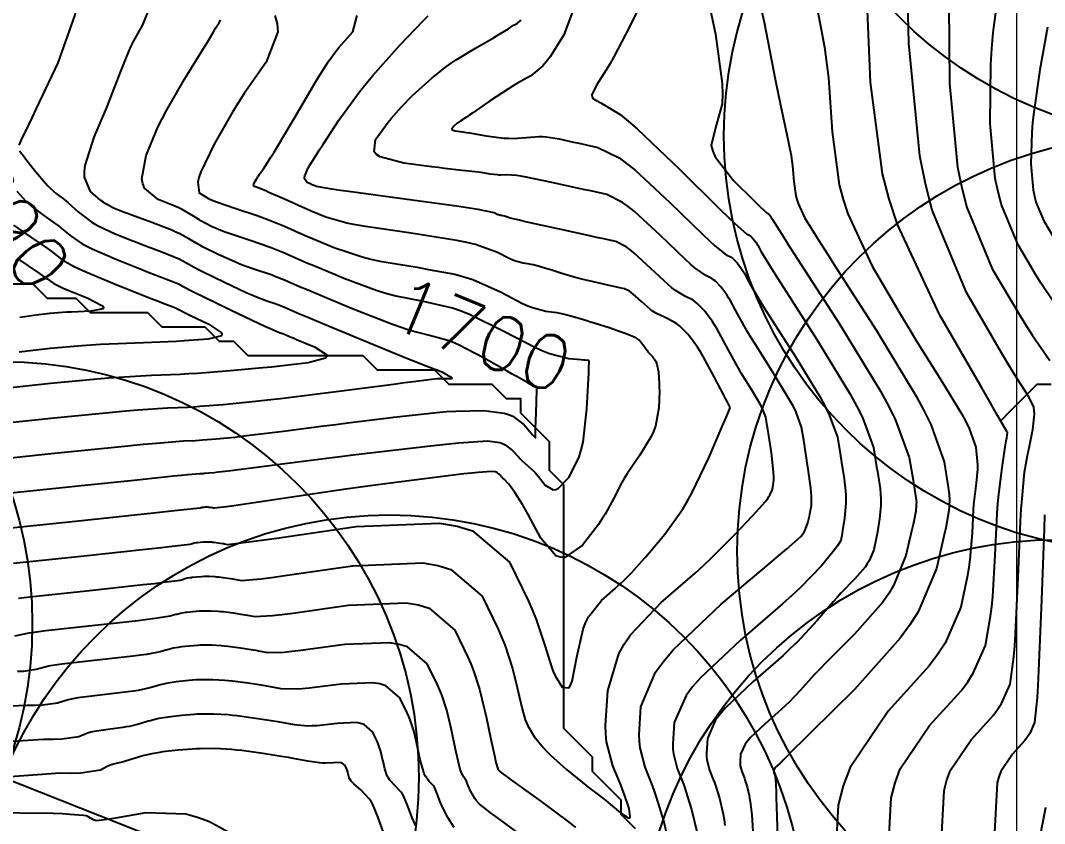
# Model space of a CAD drawing. Header units: metres. Extents: x 837117 to 838477, y 1189012 to 1191015.
# Drawn here: x 838007.1 to 838078.4, y 1190116.5 to 1190172.5 of the extents above; entities that cross this region are included whole.
import ezdxf

# ---------------------------------------------------------------- set-up
doc = ezdxf.new("R2010")
doc.units = ezdxf.units.M
doc.header["$LTSCALE"] = 0.3
for name, color, linetype in [('CIRCULOS', 60, 'Continuous'), ('COTAS 10', 1, 'Continuous'), ('COTAS INT', 252, 'Continuous'), ('LINEA_DE_CEROS', 61, 'Continuous')]:
    doc.layers.add(name, color=color, linetype=linetype)
doc.layers.add('COORD', color=7, linetype='Continuous', lineweight=20)
doc.layers.add('DRENAJE', color=5, linetype='Continuous', lineweight=25)
doc.styles.get("Standard").update_dxf_attribs({"font": 'simplex.shx'})

msp = doc.modelspace()

# ---------------------------------------------------------------- linework, layer by layer
at = {"layer": 'CIRCULOS'}
for centre in [(838088.84, 1190193.225), (838085.101, 1190164.467), (838086.023, 1190135.482), (837978.875, 1190130.405), (838005.825, 1190119.695), (838032.784, 1190109.009), (838079.276, 1190107.277)]:
    msp.add_circle(centre, 29, dxfattribs=at)
at = {"layer": 'COORD'}
msp.add_line((838076.514, 1189013.872), (838076.514, 1191013.872), dxfattribs=at)
at = {"layer": 'COTAS 10'}
for points, elevation in [([(838045.611, 1190173.291), (838044.934, 1190171.5), (838043.978, 1190169.957), (838043.726, 1190169.627), (838043.479, 1190169.338), (838042.633, 1190168.647), (838041.699, 1190168.119), (838041.397, 1190167.934), (838041.077, 1190167.731), (838039.763, 1190166.859), (838038.583, 1190166.054), (838038.347, 1190165.895), (838038.15, 1190165.762), (838037.767, 1190165.511), (838037.614, 1190165.409), (838037.562, 1190165.37), (838037.507, 1190165.327), (838037.275, 1190165.134), (838037.133, 1190164.947), (838037.135, 1190164.909), (838037.154, 1190164.876), (838037.371, 1190164.804), (838037.901, 1190164.73), (838038.118, 1190164.696), (838038.366, 1190164.656), (838039.512, 1190164.462), (838040.761, 1190164.3), (838041.074, 1190164.281), (838041.371, 1190164.272), (838042.325, 1190164.334), (838043.199, 1190164.4), (838043.447, 1190164.395), (838043.697, 1190164.379), (838044.62, 1190164.238), (838045.603, 1190164.022), (838045.891, 1190163.959), (838046.186, 1190163.894), (838047.31, 1190163.65), (838048.792, 1190162.907), (838049.313, 1190162.528), (838049.882, 1190162.074), (838052.336, 1190159.809), (838054.621, 1190157.574), (838055.083, 1190157.138), (838055.471, 1190156.782), (838056.257, 1190156.159), (838056.558, 1190156.009), (838056.64, 1190155.952), (838056.721, 1190155.888), (838057.011, 1190155.598), (838057.315, 1190155.183), (838057.406, 1190155.041), (838057.5, 1190154.885), (838057.862, 1190154.224), (838058.583, 1190152.985), (838058.903, 1190152.465), (838059.276, 1190151.87), (838061.057, 1190149.082), (838062.802, 1190146.216), (838063.151, 1190145.571), (838063.443, 1190144.99), (838064.013, 1190143.428), (838064.202, 1190142.289), (838064.304, 1190141.661), (838064.481, 1190140.533), (838064.59, 1190139.427), (838064.598, 1190139.128), (838064.596, 1190138.831), (838064.505, 1190137.783), (838064.371, 1190136.92), (838064.341, 1190136.739), (838064.315, 1190136.584), (838064.244, 1190136.236), (838064.007, 1190135.853), (838063.874, 1190135.676), (838063.713, 1190135.469), (838062.891, 1190134.462), (838061.411, 1190132.932), (838060.835, 1190132.394), (838060.187, 1190131.806), (838057.247, 1190129.271), (838054.464, 1190126.651), (838053.915, 1190126.01), (838053.462, 1190125.405), (838052.625, 1190123.528), (838052.531, 1190122.038), (838052.545, 1190121.679), (838052.578, 1190121.342), (838052.845, 1190120.317), (838053.231, 1190119.346), (838053.339, 1190119.043), (838053.448, 1190118.726), (838053.846, 1190117.46), (838054.223, 1190115.826)], 1710), ([(838067.522, 1190113.984), (838067.756, 1190118.281), (838068.028, 1190119.325), (838068.388, 1190120.305), (838070.437, 1190123.315), (838072.635, 1190125.751), (838073.091, 1190126.368), (838073.48, 1190126.962), (838074.331, 1190128.899), (838074.689, 1190130.948), (838074.766, 1190131.611), (838074.835, 1190132.316), (838075.004, 1190135.211), (838075.148, 1190138.1), (838075.2, 1190138.802), (838075.257, 1190139.461), (838075.507, 1190141.489), (838075.735, 1190142.901), (838075.778, 1190143.172), (838075.813, 1190143.391), (838075.866, 1190143.75), (838075.857, 1190143.775), (838075.847, 1190143.795), (838075.819, 1190143.84), (838075.083, 1190145.116), (838074.63, 1190145.901), (838074.07, 1190146.875), (838071.148, 1190151.953), (838068.201, 1190158.278), (838067.624, 1190160.038), (838067.152, 1190161.801), (838066.31, 1190168.199), (838066.094, 1190173.732)], 1720), ([(838005.712, 1190139.478), (838009.514, 1190139.875), (838011.525, 1190140.085), (838014.988, 1190140.445), (838017.728, 1190140.726), (838018.271, 1190140.781), (838018.719, 1190140.825), (838019.556, 1190140.899), (838019.79, 1190140.909), (838019.859, 1190140.913), (838019.929, 1190140.918), (838020.195, 1190140.938), (838020.568, 1190140.975), (838020.705, 1190140.991), (838020.856, 1190141.009), (838021.526, 1190141.093), (838023.359, 1190141.325), (838024.245, 1190141.437), (838025.293, 1190141.569), (838030.444, 1190142.217), (838035.633, 1190142.84), (838036.706, 1190142.956), (838037.622, 1190143.047), (838039.614, 1190143.173), (838040.467, 1190143.051), (838040.665, 1190142.986), (838040.845, 1190142.908), (838041.356, 1190142.513), (838041.767, 1190142.052), (838041.884, 1190141.932), (838042.004, 1190141.816), (838042.448, 1190141.421), (838042.907, 1190140.988), (838043.037, 1190140.847), (838043.167, 1190140.698), (838043.643, 1190140.082), (838044.193, 1190139.758), (838044.369, 1190139.793), (838044.556, 1190139.881), (838045.317, 1190140.646), (838046.01, 1190142.054), (838046.154, 1190142.547), (838046.276, 1190143.085), (838046.543, 1190145.402), (838046.648, 1190147.502), (838046.668, 1190147.903), (838046.683, 1190148.226), (838046.708, 1190148.742), (838046.706, 1190148.749), (838046.705, 1190148.751), (838046.696, 1190148.76), (838046.686, 1190148.767), (838046.683, 1190148.769), (838046.679, 1190148.771), (838046.663, 1190148.777), (838046.439, 1190148.799), (838046.304, 1190148.81), (838046.138, 1190148.825), (838045.274, 1190148.897), (838043.931, 1190149.243), (838043.462, 1190149.429), (838042.952, 1190149.655), (838040.758, 1190150.798), (838038.397, 1190151.973), (838037.781, 1190152.219), (838037.181, 1190152.43), (838035.149, 1190152.906), (838033.128, 1190153.303), (838032.535, 1190153.465), (838031.926, 1190153.649), (838029.607, 1190154.502), (838029.075, 1190154.724), (838027.502, 1190155.379), (838027.028, 1190155.579), (838026.602, 1190155.76), (838025.458, 1190156.258), (838024.542, 1190156.637), (838024.259, 1190156.743), (838023.963, 1190156.849), (838022.791, 1190157.236), (838021.664, 1190157.606), (838021.397, 1190157.701), (838021.149, 1190157.794), (838020.419, 1190158.102), (838019.835, 1190158.404), (838019.68, 1190158.493), (838019.529, 1190158.583), (838019.006, 1190158.928), (838018.338, 1190159.314), (838018.095, 1190159.43), (838017.827, 1190159.551), (838016.647, 1190160.022), (838015.701, 1190160.796), (838015.58, 1190161.108), (838015.52, 1190161.462), (838015.812, 1190163.092), (838016.643, 1190165.066), (838016.923, 1190165.637), (838017.225, 1190166.218), (838018.494, 1190168.406), (838019.66, 1190170.279), (838019.896, 1190170.662), (838020.095, 1190170.987), (838020.5, 1190171.669), (838020.662, 1190171.952), (838020.707, 1190172.025), (838020.752, 1190172.096), (838020.916, 1190172.333), (838021, 1190172.552)], 1700), ([(838006.861, 1190155.867), (838008.374, 1190154.849), (838008.672, 1190154.646), (838008.918, 1190154.477), (838009.371, 1190154.151), (838009.797, 1190153.934), (838010.025, 1190153.834), (838010.301, 1190153.716), (838011.697, 1190153.147), (838012.776, 1190152.588), (838012.852, 1190152.477), (838012.831, 1190152.386), (838011.951, 1190152.213), (838010.594, 1190152.159), (838010.273, 1190152.143), (838009.975, 1190152.125), (838009.094, 1190152.055), (838007.971, 1190151.912), (838007.521, 1190151.849), (838007.01, 1190151.775)], 1690), ([(838041.606, 1190115.934), (838040.12, 1190117.015), (838039.819, 1190117.238), (838039.566, 1190117.429), (838039.049, 1190117.844), (838038.845, 1190118.076), (838038.789, 1190118.151), (838038.734, 1190118.231), (838038.535, 1190118.559), (838038.364, 1190118.892), (838038.325, 1190118.975), (838038.291, 1190119.054), (838038.198, 1190119.305), (838038.117, 1190119.507), (838038.089, 1190119.555), (838038.059, 1190119.599), (838037.934, 1190119.733), (838037.768, 1190120.079), (838037.713, 1190120.259), (838037.655, 1190120.474), (838037.41, 1190121.554), (838037.147, 1190122.791), (838037.077, 1190123.105), (838037.008, 1190123.408), (838036.769, 1190124.403), (838036.421, 1190125.453), (838036.283, 1190125.792), (838036.128, 1190126.15), (838035.418, 1190127.618), (838034.034, 1190128.799), (838033.454, 1190128.977), (838032.788, 1190129.09), (838029.67, 1190128.964), (838026.61, 1190128.544), (838025.98, 1190128.473), (838025.445, 1190128.421), (838024.296, 1190128.399), (838023.68, 1190128.513), (838023.48, 1190128.547), (838023.268, 1190128.583), (838022.398, 1190128.721), (838021.509, 1190128.841), (838021.285, 1190128.865), (838021.07, 1190128.885), (838020.374, 1190128.924), (838019.75, 1190128.922), (838019.58, 1190128.917), (838019.412, 1190128.909), (838018.816, 1190128.861), (838018.289, 1190128.799), (838018.164, 1190128.782), (838018.047, 1190128.765), (838017.703, 1190128.705), (838017.388, 1190128.631), (838017.291, 1190128.605), (838017.189, 1190128.577), (838016.783, 1190128.456), (838015.849, 1190128.286), (838015.414, 1190128.227), (838014.901, 1190128.162), (838012.414, 1190127.885), (838009.942, 1190127.594), (838009.44, 1190127.52), (838009.016, 1190127.45), (838008.146, 1190127.224), (838007.271, 1190127.095), (838006.845, 1190127.086)], 1710)]:
    msp.add_lwpolyline(points, dxfattribs=dict(at, elevation=elevation))
at = {"layer": 'COTAS INT'}
for points, elevation in [([(838006.874, 1190184.58), (838007.071, 1190184.189), (838007.279, 1190182.832), (838007.249, 1190181.502), (838007.296, 1190181.127), (838007.366, 1190180.749), (838007.819, 1190179.358), (838008.567, 1190177.99), (838008.823, 1190177.626), (838009.101, 1190177.268), (838010.284, 1190176.027), (838010.993, 1190174.303), (838010.971, 1190173.64), (838010.856, 1190172.896), (838009.654, 1190169.54), (838008.153, 1190166.348), (838007.848, 1190165.708), (838007.592, 1190165.174), (838007.07, 1190164.123), (838006.933, 1190163.792)], 1696), ([(838071.286, 1190115.799), (838071.45, 1190118.8), (838071.639, 1190119.528), (838071.891, 1190120.213), (838073.322, 1190122.315), (838074.857, 1190124.016), (838075.175, 1190124.447), (838075.447, 1190124.862), (838076.041, 1190126.214), (838076.307, 1190128.11), (838076.371, 1190128.867), (838076.432, 1190129.724), (838076.616, 1190133.655), (838076.781, 1190137.571), (838076.828, 1190138.419), (838076.877, 1190139.164), (838077.06, 1190140.999), (838077.264, 1190142.164), (838077.325, 1190142.487), (838077.389, 1190142.809), (838077.637, 1190143.974), (838077.754, 1190145.031), (838077.734, 1190145.286), (838077.692, 1190145.524), (838077.353, 1190146.248), (838076.391, 1190147.738), (838075.956, 1190148.46), (838075.448, 1190149.315), (838073.005, 1190153.518), (838070.614, 1190159.274), (838070.139, 1190161.108), (838069.745, 1190163.046), (838068.997, 1190170.913), (838068.829, 1190177.831)], 1722), ([(838058.065, 1190176.014), (838058.899, 1190172.377), (838059.68, 1190168.403), (838059.859, 1190167.508), (838060.023, 1190166.704), (838060.484, 1190164.544), (838060.777, 1190163.082), (838060.835, 1190162.718), (838060.883, 1190162.371), (838060.974, 1190161.265), (838061.104, 1190160.278), (838061.177, 1190160.006), (838061.266, 1190159.734), (838061.721, 1190158.758), (838062.829, 1190156.956), (838063.33, 1190156.165), (838063.915, 1190155.246), (838066.729, 1190150.868), (838069.499, 1190146.296), (838070.056, 1190145.254), (838070.522, 1190144.31), (838071.447, 1190141.71), (838071.708, 1190140.094), (838071.755, 1190139.77), (838071.791, 1190139.5), (838071.833, 1190138.97), (838071.807, 1190138.761), (838071.801, 1190138.693), (838071.796, 1190138.62), (838071.781, 1190138.322), (838071.64, 1190137.502), (838071.556, 1190137.1), (838071.452, 1190136.623), (838070.911, 1190134.268), (838069.628, 1190131.242), (838069.056, 1190130.342), (838068.389, 1190129.415), (838065.201, 1190125.841), (838062.124, 1190122.802), (838061.528, 1190122.212), (838061.044, 1190121.731), (838060.22, 1190120.902), (838060.101, 1190120.774), (838060.061, 1190120.735), (838060.019, 1190120.695), (838059.84, 1190120.538), (838059.678, 1190120.386), (838059.647, 1190120.349), (838059.62, 1190120.314), (838059.572, 1190120.205), (838059.566, 1190120.118), (838059.567, 1190120.098), (838059.569, 1190120.078), (838059.584, 1190120.018), (838059.607, 1190119.962), (838059.619, 1190119.926), (838059.643, 1190119.852), (838059.664, 1190119.758), (838059.67, 1190119.726), (838059.675, 1190119.691), (838059.693, 1190119.547), (838059.728, 1190118.722), (838059.744, 1190118.259), (838059.763, 1190117.693), (838059.857, 1190114.803)], 1716), ([(838079.246, 1190152.643), (838078.443, 1190153.792), (838078.168, 1190154.224), (838077.87, 1190154.705), (838076.601, 1190156.851), (838075.44, 1190159.647), (838075.209, 1190160.538), (838075.017, 1190161.48), (838074.654, 1190165.302), (838074.705, 1190169.419), (838074.774, 1190170.545), (838074.868, 1190171.667), (838075.406, 1190175.67)], 1726), ([(838054.827, 1190174.733), (838055.506, 1190171.538), (838055.976, 1190168.11), (838055.998, 1190167.359), (838055.974, 1190166.695), (838055.499, 1190165.014), (838055.218, 1190163.771), (838055.316, 1190163.383), (838055.49, 1190162.976), (838056.755, 1190161.346), (838058.186, 1190159.931), (838058.465, 1190159.658), (838058.694, 1190159.438), (838059.098, 1190159.074), (838059.171, 1190159.038), (838059.19, 1190159.024), (838059.21, 1190159.009), (838059.28, 1190158.939), (838059.353, 1190158.839), (838059.375, 1190158.805), (838059.397, 1190158.767), (838059.485, 1190158.608), (838060.249, 1190157.396), (838060.698, 1190156.695), (838061.25, 1190155.835), (838064.103, 1190151.411), (838067.001, 1190146.65), (838067.582, 1190145.578), (838068.066, 1190144.613), (838069.014, 1190142.018), (838069.28, 1190140.43), (838069.382, 1190139.818), (838069.484, 1190139.195), (838069.511, 1190138.863), (838069.51, 1190138.765), (838069.507, 1190138.663), (838069.467, 1190138.272), (838069.325, 1190137.55), (838069.257, 1190137.24), (838069.177, 1190136.882), (838068.786, 1190135.189), (838067.95, 1190133.126), (838067.589, 1190132.534), (838067.172, 1190131.933), (838065.2, 1190129.687), (838063.197, 1190127.685), (838062.76, 1190127.237), (838062.374, 1190126.836), (838061.406, 1190125.775), (838060.647, 1190124.958), (838060.393, 1190124.71), (838060.12, 1190124.453), (838058.976, 1190123.449), (838057.94, 1190122.474), (838057.736, 1190122.236), (838057.567, 1190122.011), (838057.256, 1190121.312), (838057.221, 1190120.758), (838057.226, 1190120.625), (838057.239, 1190120.499), (838057.338, 1190120.118), (838057.482, 1190119.757), (838057.522, 1190119.644), (838057.562, 1190119.526), (838057.71, 1190119.055), (838057.851, 1190118.447), (838057.886, 1190118.243), (838057.921, 1190118.023), (838058.033, 1190117.099), (838058.151, 1190115.15)], 1714), ([(838050.47, 1190174.009), (838049.507, 1190172.044), (838048.415, 1190169.964), (838048.156, 1190169.5), (838047.916, 1190169.084), (838047.208, 1190167.986), (838046.898, 1190167.323), (838046.91, 1190167.181), (838046.964, 1190167.057), (838047.512, 1190166.76), (838048.854, 1190165.939), (838049.41, 1190165.485), (838050.044, 1190164.932), (838053, 1190162.116), (838055.831, 1190159.321), (838056.388, 1190158.783), (838056.846, 1190158.346), (838057.678, 1190157.617), (838057.864, 1190157.524), (838057.915, 1190157.488), (838057.966, 1190157.448), (838058.145, 1190157.268), (838058.334, 1190157.011), (838058.39, 1190156.923), (838058.449, 1190156.826), (838058.673, 1190156.416), (838059.416, 1190155.19), (838059.801, 1190154.58), (838060.263, 1190153.852), (838062.58, 1190150.247), (838064.901, 1190146.433), (838065.366, 1190145.575), (838065.754, 1190144.802), (838066.513, 1190142.723), (838066.741, 1190141.359), (838066.794, 1190141.037), (838066.843, 1190140.74), (838066.982, 1190139.864), (838067.044, 1190139.102), (838067.043, 1190138.875), (838067.035, 1190138.642), (838066.943, 1190137.743), (838066.795, 1190136.839), (838066.751, 1190136.602), (838066.707, 1190136.371), (838066.538, 1190135.585), (838066.226, 1190134.815), (838066.091, 1190134.594), (838065.936, 1190134.37), (838065.2, 1190133.532), (838064.27, 1190132.567), (838063.992, 1190132.262), (838063.704, 1190131.942), (838062.592, 1190130.649), (838061.193, 1190129.141), (838060.725, 1190128.684), (838060.222, 1190128.211), (838058.111, 1190126.36), (838056.202, 1190124.562), (838055.826, 1190124.123), (838055.515, 1190123.708), (838054.941, 1190122.42), (838054.876, 1190121.398), (838054.886, 1190121.152), (838054.908, 1190120.921), (838055.091, 1190120.217), (838055.356, 1190119.551), (838055.431, 1190119.344), (838055.505, 1190119.126), (838055.778, 1190118.258), (838056.037, 1190117.136), (838056.103, 1190116.76), (838056.166, 1190116.354)], 1712), ([(838062.354, 1190174.6), (838063.108, 1190170.64), (838063.259, 1190169.565), (838063.387, 1190168.5), (838063.642, 1190164.732), (838064.128, 1190161.04), (838064.401, 1190160.022), (838064.733, 1190159.006), (838066.434, 1190155.356), (838068.449, 1190151.916), (838068.98, 1190151.033), (838069.499, 1190150.181), (838071.274, 1190147.354), (838072.673, 1190145.045), (838072.954, 1190144.519), (838073.189, 1190144.043), (838073.656, 1190142.73), (838073.76, 1190141.743), (838073.767, 1190141.471), (838073.763, 1190141.2), (838073.67, 1190140.23), (838073.532, 1190139.111), (838073.5, 1190138.747), (838073.472, 1190138.36), (838073.393, 1190136.766), (838073.237, 1190134.909), (838073.161, 1190134.356), (838073.07, 1190133.785), (838072.621, 1190131.583), (838071.513, 1190129.062), (838071.006, 1190128.29), (838070.414, 1190127.486), (838067.552, 1190124.315), (838064.886, 1190120.397), (838064.416, 1190119.121), (838064.063, 1190117.763), (838063.757, 1190112.169)], 1718), ([(838003.958, 1190141.74), (838009.2, 1190142.288), (838014.532, 1190142.831), (838015.618, 1190142.937), (838016.534, 1190143.023), (838018.431, 1190143.174), (838019.259, 1190143.211), (838019.502, 1190143.225), (838019.749, 1190143.24), (838020.69, 1190143.311), (838022.005, 1190143.445), (838022.488, 1190143.5), (838023.024, 1190143.564), (838025.39, 1190143.859), (838028.214, 1190144.221), (838029.037, 1190144.325), (838029.879, 1190144.432), (838033.073, 1190144.835), (838036.052, 1190145.159), (838036.758, 1190145.216), (838037.414, 1190145.259), (838039.356, 1190145.295), (838040.767, 1190145.107), (838041.089, 1190145.008), (838041.38, 1190144.89), (838042.18, 1190144.294), (838042.665, 1190143.712), (838042.758, 1190143.601), (838042.833, 1190143.513), (838042.951, 1190143.378), (838042.959, 1190143.652), (838042.971, 1190144.032), (838043.004, 1190145.129), (838043.029, 1190145.909), (838043.038, 1190146.225), (838043.044, 1190146.435), (838043.05, 1190146.603), (838043.059, 1190146.871), (838042.963, 1190146.925), (838042.902, 1190146.959), (838042.826, 1190147.002), (838042.429, 1190147.223), (838041.655, 1190147.658), (838041.342, 1190147.834), (838040.986, 1190148.036), (838039.343, 1190148.966), (838037.597, 1190149.869), (838037.175, 1190150.053), (838036.781, 1190150.208), (838035.58, 1190150.529), (838034.138, 1190150.892), (838033.591, 1190151.074), (838032.981, 1190151.29), (838030.245, 1190152.365), (838028.418, 1190153.125), (838027.593, 1190153.467), (838027.035, 1190153.7), (838026.554, 1190153.903), (838025.456, 1190154.375), (838024.799, 1190154.646), (838024.596, 1190154.722), (838024.385, 1190154.798), (838023.544, 1190155.076), (838022.583, 1190155.414), (838022.295, 1190155.529), (838021.997, 1190155.652), (838020.844, 1190156.175), (838019.789, 1190156.698), (838019.554, 1190156.821), (838019.344, 1190156.936), (838018.79, 1190157.275), (838018.158, 1190157.617), (838017.898, 1190157.734), (838017.601, 1190157.861), (838016.224, 1190158.398), (838014.829, 1190158.918), (838014.521, 1190159.034), (838014.248, 1190159.137), (838013.543, 1190159.409), (838013.006, 1190159.703), (838012.837, 1190159.819), (838012.66, 1190159.952), (838011.949, 1190160.558), (838011.52, 1190161.569), (838011.521, 1190161.957), (838011.574, 1190162.391), (838012.196, 1190164.348), (838013.067, 1190166.438), (838013.276, 1190166.957), (838013.472, 1190167.449), (838014.065, 1190169.011), (838014.606, 1190170.346), (838014.769, 1190170.696), (838014.937, 1190171.037), (838015.591, 1190172.198), (838016.012, 1190173.231)], 1698), ([(838071.767, 1190173.625), (838071.826, 1190168.108), (838072.381, 1190162.263), (838072.674, 1190160.823), (838073.027, 1190159.461), (838074.803, 1190155.184), (838076.74, 1190151.907), (838077.194, 1190151.175), (838077.612, 1190150.518), (838078.825, 1190148.777)], 1724), ([(838024.788, 1190172.84), (838024.953, 1190172.272), (838025, 1190171.699), (838024.182, 1190169.581), (838022.658, 1190167.396), (838022.26, 1190166.78), (838021.872, 1190166.16), (838020.559, 1190163.88), (838019.639, 1190161.951), (838019.5, 1190161.552), (838019.412, 1190161.212), (838019.509, 1190160.471), (838020.16, 1190160.087), (838020.42, 1190159.971), (838020.715, 1190159.851), (838022.072, 1190159.386), (838023.555, 1190158.896), (838023.93, 1190158.761), (838024.29, 1190158.626), (838025.461, 1190158.142), (838026.65, 1190157.617), (838027.022, 1190157.458), (838027.411, 1190157.292), (838028.97, 1190156.639), (838029.756, 1190156.379), (838030.872, 1190156.009), (838031.478, 1190155.857), (838032.119, 1190155.714), (838034.719, 1190155.282), (838035.629, 1190155.113), (838037.329, 1190154.794), (838037.975, 1190154.617), (838038.589, 1190154.421), (838040.53, 1190153.561), (838042.065, 1190152.762), (838042.423, 1190152.604), (838042.75, 1190152.473), (838043.69, 1190152.231), (838044.451, 1190152.133), (838044.665, 1190152.093), (838044.882, 1190152.048), (838045.678, 1190151.837), (838046.54, 1190151.571), (838046.797, 1190151.49), (838047.062, 1190151.406), (838048.088, 1190151.078), (838049.014, 1190150.768), (838049.216, 1190150.696), (838049.395, 1190150.629), (838049.846, 1190150.436), (838050.128, 1190150.243), (838050.201, 1190150.177), (838050.272, 1190150.105), (838050.509, 1190149.796), (838050.736, 1190149.474), (838050.801, 1190149.393), (838050.866, 1190149.317), (838051.107, 1190149.071), (838051.322, 1190148.766), (838051.37, 1190148.652), (838051.414, 1190148.525), (838051.531, 1190147.958), (838051.588, 1190147.182), (838051.593, 1190146.923), (838051.594, 1190146.645), (838051.559, 1190145.482), (838051.318, 1190144.191), (838051.189, 1190143.833), (838051.032, 1190143.474), (838050.241, 1190142.175), (838049.375, 1190140.926), (838049.171, 1190140.598), (838048.982, 1190140.278), (838048.431, 1190139.19), (838047.82, 1190138.056), (838047.594, 1190137.707), (838047.342, 1190137.344), (838046.228, 1190135.909), (838045.007, 1190135.052), (838044.688, 1190135.053), (838044.377, 1190135.158), (838043.326, 1190136.397), (838042.444, 1190138.049), (838042.24, 1190138.414), (838042.054, 1190138.739), (838041.528, 1190139.577), (838041.168, 1190140.064), (838041.086, 1190140.168), (838041.012, 1190140.258), (838040.81, 1190140.47), (838040.663, 1190140.601), (838040.624, 1190140.64), (838040.585, 1190140.68), (838040.449, 1190140.832), (838040.28, 1190140.963), (838040.22, 1190140.989), (838040.155, 1190141.01), (838039.872, 1190141.05), (838038.967, 1190140.978), (838038.509, 1190140.928), (838037.961, 1190140.866), (838035.232, 1190140.532), (838031.774, 1190140.079), (838030.765, 1190139.94), (838029.734, 1190139.796), (838025.827, 1190139.229), (838022.555, 1190138.746), (838021.925, 1190138.655), (838021.414, 1190138.583), (838020.564, 1190138.476), (838020.483, 1190138.491), (838020.457, 1190138.495), (838020.429, 1190138.5), (838020.315, 1190138.518), (838020.198, 1190138.534), (838020.169, 1190138.537), (838020.141, 1190138.54), (838020.049, 1190138.545), (838019.967, 1190138.545), (838019.923, 1190138.543), (838019.845, 1190138.537), (838019.775, 1190138.528), (838019.743, 1190138.524), (838019.698, 1190138.516), (838019.657, 1190138.506), (838019.644, 1190138.503), (838019.631, 1190138.499), (838019.577, 1190138.483), (838018.212, 1190138.331), (838017.371, 1190138.242), (838016.33, 1190138.131), (838010.899, 1190137.561), (838005.461, 1190136.984)], 1702), ([(838006.581, 1190134.637), (838011.278, 1190135.142), (838015.973, 1190135.639), (838016.882, 1190135.738), (838017.621, 1190135.82), (838018.879, 1190135.977), (838019.02, 1190136.019), (838019.056, 1190136.028), (838019.09, 1190136.037), (838019.199, 1190136.063), (838019.319, 1190136.084), (838019.36, 1190136.09), (838019.404, 1190136.096), (838019.587, 1190136.118), (838019.795, 1190136.134), (838019.854, 1190136.137), (838019.913, 1190136.139), (838020.13, 1190136.14), (838020.373, 1190136.126), (838020.448, 1190136.119), (838020.526, 1190136.111), (838020.836, 1190136.069), (838021.139, 1190136.021), (838021.213, 1190136.008), (838021.283, 1190135.996), (838021.497, 1190135.957), (838022.985, 1190136.127), (838023.857, 1190136.247), (838024.929, 1190136.398), (838030.461, 1190137.21), (838036.258, 1190137.446), (838037.497, 1190137.235), (838038.576, 1190136.903), (838041.15, 1190134.708), (838042.466, 1190131.994), (838042.753, 1190131.336), (838043.005, 1190130.719), (838043.637, 1190128.829), (838044.067, 1190127.406), (838044.194, 1190127.084), (838044.323, 1190126.792), (838044.817, 1190126), (838045.285, 1190125.961), (838045.399, 1190126.144), (838045.507, 1190126.412), (838045.836, 1190128.081), (838046.273, 1190130.039), (838046.447, 1190130.489), (838046.645, 1190130.899), (838047.552, 1190132.047), (838048.52, 1190132.885), (838048.756, 1190133.1), (838048.978, 1190133.307), (838049.665, 1190133.993), (838050.385, 1190134.792), (838050.627, 1190135.071), (838050.888, 1190135.375), (838051.988, 1190136.679), (838053.199, 1190138.386), (838053.531, 1190138.944), (838053.861, 1190139.539), (838055.039, 1190141.993), (838055.977, 1190144.167), (838056.155, 1190144.585), (838056.298, 1190144.923), (838056.522, 1190145.481), (838056.517, 1190145.514), (838056.516, 1190145.521), (838056.515, 1190145.527), (838056.513, 1190145.542), (838056.508, 1190145.555), (838056.502, 1190145.565), (838056.488, 1190145.589), (838056.315, 1190145.921), (838056.212, 1190146.121), (838056.085, 1190146.368), (838055.427, 1190147.648), (838054.653, 1190149.062), (838054.453, 1190149.394), (838054.258, 1190149.7), (838053.607, 1190150.586), (838052.988, 1190151.205), (838052.814, 1190151.343), (838052.639, 1190151.466), (838051.997, 1190151.785), (838051.348, 1190152.09), (838051.168, 1190152.204), (838050.989, 1190152.33), (838050.344, 1190152.889), (838049.773, 1190153.416), (838049.641, 1190153.522), (838049.519, 1190153.61), (838049.174, 1190153.783), (838048.722, 1190153.882), (838048.533, 1190153.924), (838048.317, 1190153.971), (838047.305, 1190154.195), (838046.197, 1190154.455), (838045.92, 1190154.526), (838045.655, 1190154.596), (838044.807, 1190154.846), (838044.102, 1190155.072), (838043.927, 1190155.127), (838043.762, 1190155.179), (838043.241, 1190155.34), (838042.787, 1190155.461), (838042.663, 1190155.487), (838042.54, 1190155.509), (838042.107, 1190155.566), (838041.57, 1190155.704), (838041.383, 1190155.778), (838041.179, 1190155.868), (838040.303, 1190156.325), (838038.781, 1190156.869), (838038.17, 1190157.015), (838037.477, 1190157.159), (838034.289, 1190157.659), (838031.11, 1190158.126), (838030.422, 1190158.248), (838029.818, 1190158.368), (838028.333, 1190158.776), (838027.321, 1190159.204), (838027.015, 1190159.336), (838026.698, 1190159.475), (838025.463, 1190160.025), (838024.38, 1190160.509), (838024.16, 1190160.606), (838023.973, 1190160.686), (838023.586, 1190160.842), (838023.446, 1190160.89), (838023.416, 1190160.903), (838023.389, 1190160.915), (838023.322, 1190160.954), (838023.312, 1190161.031), (838023.321, 1190161.066), (838023.335, 1190161.107), (838023.43, 1190161.306), (838023.595, 1190161.582), (838023.654, 1190161.671), (838023.719, 1190161.767), (838023.999, 1190162.159), (838024.519, 1190162.958), (838024.734, 1190163.31), (838024.981, 1190163.719), (838026.128, 1190165.667), (838027.314, 1190167.68), (838027.584, 1190168.131), (838027.829, 1190168.534), (838028.503, 1190169.605), (838029.078, 1190170.396), (838029.26, 1190170.623), (838029.453, 1190170.854), (838030.232, 1190171.718), (838030.523, 1190172.841)], 1704), ([(838006.927, 1190132.195), (838007.701, 1190132.289), (838011.656, 1190132.723), (838015.616, 1190133.147), (838016.392, 1190133.234), (838017.031, 1190133.309), (838018.18, 1190133.47), (838018.41, 1190133.538), (838018.467, 1190133.554), (838018.523, 1190133.568), (838018.701, 1190133.611), (838018.895, 1190133.645), (838018.961, 1190133.654), (838019.032, 1190133.664), (838019.33, 1190133.699), (838019.667, 1190133.726), (838019.859, 1190133.734), (838020.212, 1190133.734), (838020.605, 1190133.712), (838020.727, 1190133.701), (838020.854, 1190133.687), (838021.357, 1190133.619), (838021.849, 1190133.541), (838021.969, 1190133.521), (838022.082, 1190133.502), (838022.43, 1190133.438), (838023.805, 1190133.558), (838024.565, 1190133.655), (838025.489, 1190133.78), (838030.198, 1190134.461), (838035.101, 1190134.661), (838036.149, 1190134.482), (838037.062, 1190134.202), (838039.239, 1190132.344), (838040.356, 1190130.036), (838040.6, 1190129.472), (838040.817, 1190128.939), (838041.364, 1190127.287), (838041.688, 1190125.979), (838041.763, 1190125.664), (838041.832, 1190125.37), (838042.028, 1190124.477), (838042.251, 1190123.722), (838042.336, 1190123.514), (838042.431, 1190123.306), (838042.86, 1190122.561), (838043.509, 1190121.757), (838043.744, 1190121.512), (838044.001, 1190121.258), (838045.128, 1190120.26), (838046.248, 1190119.342), (838046.502, 1190119.139), (838046.73, 1190118.957), (838047.35, 1190118.484), (838047.864, 1190118.09), (838048.025, 1190117.958), (838048.196, 1190117.816), (838048.882, 1190117.223), (838049.426, 1190116.871), (838049.507, 1190116.882), (838049.558, 1190116.94), (838049.488, 1190117.539), (838049.152, 1190118.546), (838049.034, 1190118.861), (838048.905, 1190119.191), (838048.352, 1190120.515), (838047.918, 1190122.185), (838047.864, 1190122.733), (838047.84, 1190123.318), (838047.994, 1190125.743), (838048.775, 1190128.312), (838049.146, 1190128.988), (838049.585, 1190129.65), (838051.727, 1190131.913), (838054.088, 1190133.957), (838054.664, 1190134.481), (838055.206, 1190134.987), (838056.882, 1190136.659), (838058.091, 1190137.953), (838058.338, 1190138.22), (838058.548, 1190138.448), (838058.99, 1190138.94), (838059.183, 1190139.213), (838059.236, 1190139.302), (838059.289, 1190139.397), (838059.477, 1190139.789), (838059.579, 1190140.442), (838059.578, 1190140.701), (838059.564, 1190140.995), (838059.405, 1190142.341), (838059.198, 1190143.678), (838059.153, 1190143.966), (838059.113, 1190144.219), (838059.013, 1190144.838), (838058.819, 1190145.367), (838058.721, 1190145.564), (838058.602, 1190145.782), (838058.011, 1190146.753), (838057.302, 1190147.904), (838057.109, 1190148.236), (838056.917, 1190148.573), (838056.238, 1190149.84), (838055.602, 1190151.003), (838055.437, 1190151.276), (838055.277, 1190151.528), (838054.742, 1190152.256), (838054.233, 1190152.766), (838054.089, 1190152.879), (838053.945, 1190152.98), (838053.417, 1190153.243), (838052.722, 1190153.654), (838052.473, 1190153.849), (838052.2, 1190154.078), (838051.008, 1190155.196), (838049.809, 1190156.302), (838049.531, 1190156.524), (838049.277, 1190156.709), (838048.553, 1190157.072), (838047.604, 1190157.28), (838047.208, 1190157.367), (838046.753, 1190157.467), (838044.629, 1190157.937), (838042.58, 1190158.394), (838042.173, 1190158.486), (838041.835, 1190158.564), (838041.193, 1190158.721), (838041.018, 1190158.777), (838040.974, 1190158.791), (838040.933, 1190158.804), (838040.804, 1190158.844), (838040.691, 1190158.874), (838040.661, 1190158.88), (838040.63, 1190158.886), (838040.523, 1190158.9), (838040.39, 1190158.934), (838040.343, 1190158.952), (838040.292, 1190158.975), (838040.075, 1190159.088), (838038.973, 1190159.318), (838038.365, 1190159.413), (838037.625, 1190159.523), (838033.859, 1190160.035), (838030.1, 1190160.537), (838029.366, 1190160.64), (838028.764, 1190160.727), (838027.695, 1190160.912), (838027.47, 1190161.008), (838027.4, 1190161.038), (838027.327, 1190161.071), (838027.032, 1190161.202), (838026.852, 1190161.443), (838026.85, 1190161.545), (838026.869, 1190161.662), (838027.11, 1190162.21), (838027.668, 1190163.114), (838027.886, 1190163.455), (838028.132, 1190163.835), (838029.251, 1190165.536), (838030.695, 1190167.528), (838031.146, 1190168.093), (838031.619, 1190168.663), (838033.51, 1190170.766), (838035.156, 1190172.494), (838035.473, 1190172.827)], 1706), ([(838052.404, 1190114.564), (838051.914, 1190116.663), (838051.391, 1190118.326), (838051.248, 1190118.743), (838051.106, 1190119.14), (838050.598, 1190120.416), (838050.248, 1190121.763), (838050.205, 1190122.206), (838050.185, 1190122.678), (838050.309, 1190124.635), (838051.335, 1190127.041), (838051.884, 1190127.796), (838052.548, 1190128.59), (838055.903, 1190131.779), (838059.251, 1190134.598), (838059.911, 1190135.158), (838060.455, 1190135.623), (838061.457, 1190136.508), (838061.68, 1190136.813), (838061.734, 1190136.912), (838061.784, 1190137.019), (838061.937, 1190137.457), (838062.056, 1190137.934), (838062.085, 1190138.065), (838062.112, 1190138.195), (838062.193, 1190138.66), (838062.202, 1190139.33), (838062.184, 1190139.589), (838062.156, 1190139.881), (838061.979, 1190141.202), (838061.764, 1190142.582), (838061.712, 1190142.912), (838061.663, 1190143.218), (838061.513, 1190144.133), (838061.131, 1190145.178), (838060.936, 1190145.567), (838060.702, 1190145.999), (838059.534, 1190147.918), (838058.289, 1190149.887), (838058.006, 1190150.351), (838057.75, 1190150.779), (838057.05, 1190152.032), (838056.551, 1190152.944), (838056.421, 1190153.158), (838056.296, 1190153.355), (838055.876, 1190153.927), (838055.477, 1190154.327), (838055.365, 1190154.415), (838055.252, 1190154.495), (838054.837, 1190154.701), (838054.097, 1190155.218), (838053.778, 1190155.493), (838053.41, 1190155.826), (838051.672, 1190157.502), (838049.846, 1190159.188), (838049.422, 1190159.526), (838049.034, 1190159.808), (838047.932, 1190160.361), (838046.814, 1190160.605), (838046.417, 1190160.692), (838045.983, 1190160.788), (838044.097, 1190161.204), (838042.314, 1190161.573), (838041.944, 1190161.639), (838041.628, 1190161.689), (838040.933, 1190161.739), (838040.55, 1190161.714), (838040.431, 1190161.717), (838040.305, 1190161.725), (838039.804, 1190161.79), (838039.176, 1190161.886), (838038.971, 1190161.913), (838038.752, 1190161.941), (838037.848, 1190162.043), (838036.618, 1190162.185), (838036.195, 1190162.236), (838035.735, 1190162.294), (838033.771, 1190162.547), (838032.133, 1190162.976), (838031.878, 1190163.145), (838031.709, 1190163.335), (838031.816, 1190164.2), (838032.497, 1190165.161), (838032.691, 1190165.411), (838032.887, 1190165.654), (838033.612, 1190166.476), (838034.387, 1190167.256), (838034.614, 1190167.474), (838034.846, 1190167.692), (838035.732, 1190168.485), (838036.76, 1190169.29), (838037.083, 1190169.516), (838037.422, 1190169.743), (838038.785, 1190170.575), (838040.029, 1190171.293), (838040.294, 1190171.449), (838040.524, 1190171.586), (838041.068, 1190171.926), (838041.359, 1190172.119), (838041.431, 1190172.164), (838041.497, 1190172.205), (838041.705, 1190172.322), (838041.892, 1190172.476), (838041.947, 1190172.54)], 1708), ([(838078.66, 1190172.043), (838078.129, 1190169.046), (838077.691, 1190166.111), (838077.612, 1190165.383), (838077.551, 1190164.691), (838077.483, 1190162.497), (838077.654, 1190160.697), (838077.744, 1190160.253), (838077.852, 1190159.834), (838078.4, 1190158.517), (838078.997, 1190157.506)], 1728), ([(838006.998, 1190163.398), (838007.264, 1190163.049), (838007.377, 1190162.903), (838007.508, 1190162.735), (838008.127, 1190161.948), (838008.795, 1190161.148), (838008.957, 1190160.972), (838009.11, 1190160.816), (838009.579, 1190160.416), (838010.057, 1190160.058), (838010.215, 1190159.928), (838010.383, 1190159.785), (838011.086, 1190159.158), (838011.952, 1190158.487), (838012.224, 1190158.316), (838012.51, 1190158.152), (838013.659, 1190157.613), (838014.885, 1190157.13), (838015.219, 1190157.001), (838015.55, 1190156.873), (838016.728, 1190156.429), (838017.719, 1190156.043), (838017.932, 1190155.952), (838018.119, 1190155.868), (838018.574, 1190155.622), (838019.159, 1190155.289), (838019.428, 1190155.15), (838019.743, 1190154.991), (838021.269, 1190154.248), (838022.845, 1190153.511), (838023.193, 1190153.356), (838023.502, 1190153.222), (838024.298, 1190152.915), (838024.806, 1190152.748), (838024.934, 1190152.702), (838025.056, 1190152.656), (838025.454, 1190152.492), (838026.506, 1190152.045), (838027.042, 1190151.822), (838027.683, 1190151.555), (838030.882, 1190150.228), (838034.035, 1190148.931), (838034.647, 1190148.682), (838035.147, 1190148.481), (838036.01, 1190148.153), (838036.157, 1190148.113), (838036.206, 1190148.094), (838036.257, 1190148.072), (838036.472, 1190147.961), (838036.705, 1190147.829), (838036.768, 1190147.794), (838036.83, 1190147.759), (838037.052, 1190147.635), (838037.143, 1190147.54), (838037.123, 1190147.523), (838037.083, 1190147.511), (838036.776, 1190147.499), (838036.347, 1190147.502), (838036.23, 1190147.498), (838036.114, 1190147.492), (838035.702, 1190147.453), (838034.466, 1190147.295), (838033.83, 1190147.214), (838033.068, 1190147.116), (838029.254, 1190146.626), (838025.192, 1190146.119), (838024.272, 1190146.01), (838023.442, 1190145.914), (838021.184, 1190145.685), (838019.569, 1190145.563), (838019.144, 1190145.536), (838018.729, 1190145.512), (838017.307, 1190145.45), (838015.233, 1190145.313), (838014.406, 1190145.242), (838013.469, 1190145.157), (838009.173, 1190144.73), (838004.961, 1190144.283)], 1696), ([(838006.796, 1190160.601), (838007.438, 1190159.891), (838007.637, 1190159.704), (838007.845, 1190159.522), (838008.673, 1190158.9), (838009.496, 1190158.322), (838009.699, 1190158.17), (838009.7, 1190158.168), (838009.895, 1190158.016), (838010.514, 1190157.489), (838011.351, 1190156.922), (838011.683, 1190156.745), (838012.058, 1190156.559), (838013.775, 1190155.817), (838015.522, 1190155.123), (838015.916, 1190154.968), (838016.271, 1190154.829), (838017.233, 1190154.461), (838017.836, 1190154.226), (838017.966, 1190154.17), (838018.08, 1190154.119), (838018.357, 1190153.969), (838018.974, 1190153.642), (838019.301, 1190153.479), (838019.697, 1190153.284), (838021.694, 1190152.321), (838023.693, 1190151.37), (838024.091, 1190151.184), (838024.421, 1190151.031), (838025.051, 1190150.755), (838025.227, 1190150.697), (838025.271, 1190150.681), (838025.314, 1190150.665), (838025.451, 1190150.608), (838025.85, 1190150.439), (838026.057, 1190150.353), (838026.306, 1190150.249), (838027.555, 1190149.732), (838028.413, 1190149.178), (838028.415, 1190149.052), (838028.316, 1190148.937), (838027.107, 1190148.62), (838025.134, 1190148.387), (838024.553, 1190148.326), (838023.957, 1190148.265), (838021.679, 1190148.058), (838019.39, 1190147.886), (838018.787, 1190147.848), (838018.198, 1190147.814), (838016.183, 1190147.725), (838013.931, 1190147.603), (838013.193, 1190147.548), (838012.405, 1190147.483), (838009.147, 1190147.171), (838005.964, 1190146.826)], 1694), ([(838006.58, 1190158.228), (838007.767, 1190157.383), (838008.935, 1190156.586), (838009.186, 1190156.407), (838009.407, 1190156.247), (838009.943, 1190155.82), (838010.175, 1190155.688), (838010.751, 1190155.357), (838011.143, 1190155.174), (838011.607, 1190154.967), (838013.891, 1190154.02), (838016.159, 1190153.115), (838016.613, 1190152.935), (838016.993, 1190152.784), (838017.737, 1190152.492), (838017.954, 1190152.408), (838018.001, 1190152.388), (838018.042, 1190152.37), (838018.141, 1190152.316), (838018.485, 1190152.139), (838018.68, 1190152.044), (838018.919, 1190151.928), (838020.14, 1190151.341), (838021.056, 1190150.738), (838021.103, 1190150.612), (838021.059, 1190150.504), (838020.152, 1190150.262), (838018.462, 1190150.146), (838017.924, 1190150.117), (838017.357, 1190150.09), (838015.058, 1190150.001), (838012.63, 1190149.893), (838011.981, 1190149.853), (838011.342, 1190149.809), (838009.12, 1190149.613), (838006.968, 1190149.369)], 1692), ([(838078.455, 1190138.027), (838078.412, 1190137.038), (838078.228, 1190132.099), (838078.029, 1190127.131), (838077.976, 1190126.122), (838077.925, 1190125.273), (838077.751, 1190123.53), (838077.414, 1190122.762), (838077.259, 1190122.526), (838077.079, 1190122.281), (838076.206, 1190121.315), (838075.394, 1190120.121), (838075.251, 1190119.732), (838075.143, 1190119.318), (838075.05, 1190117.613), (838074.914, 1190114.943)], 1724), ([(838006.653, 1190129.566), (838007.654, 1190129.781), (838008.183, 1190129.858), (838008.822, 1190129.941), (838012.035, 1190130.304), (838015.259, 1190130.655), (838015.903, 1190130.731), (838016.44, 1190130.798), (838017.482, 1190130.963), (838017.799, 1190131.057), (838017.879, 1190131.079), (838017.955, 1190131.099), (838018.202, 1190131.158), (838018.471, 1190131.205), (838018.562, 1190131.218), (838018.66, 1190131.231), (838019.073, 1190131.28), (838019.54, 1190131.317), (838019.671, 1190131.324), (838019.804, 1190131.328), (838020.293, 1190131.329), (838020.838, 1190131.298), (838021.006, 1190131.283), (838021.181, 1190131.264), (838021.878, 1190131.17), (838022.559, 1190131.062), (838022.725, 1190131.034), (838022.881, 1190131.007), (838023.363, 1190130.918), (838024.625, 1190130.99), (838025.273, 1190131.064), (838026.05, 1190131.162), (838029.934, 1190131.712), (838033.945, 1190131.876), (838034.801, 1190131.729), (838035.548, 1190131.5), (838037.329, 1190129.981), (838038.242, 1190128.093), (838038.442, 1190127.632), (838038.619, 1190127.196), (838039.066, 1190125.845), (838039.368, 1190124.595), (838039.453, 1190124.224), (838039.538, 1190123.842), (838039.852, 1190122.372), (838040.118, 1190121.115), (838040.173, 1190120.868), (838040.221, 1190120.665), (838040.329, 1190120.295), (838040.404, 1190120.202), (838040.431, 1190120.174), (838040.46, 1190120.145), (838040.59, 1190120.03), (838041.103, 1190119.648), (838041.374, 1190119.45), (838041.701, 1190119.213), (838043.348, 1190118.023), (838045.259, 1190116.598), (838045.751, 1190116.213)], 1708), ([(838037.279, 1190116.198), (838036.852, 1190116.904), (838036.483, 1190117.619), (838036.4, 1190117.797), (838036.326, 1190117.966), (838036.127, 1190118.505), (838035.952, 1190118.94), (838035.893, 1190119.043), (838035.829, 1190119.139), (838035.559, 1190119.425), (838035.279, 1190119.801), (838035.209, 1190119.953), (838035.143, 1190120.127), (838034.928, 1190120.928), (838034.741, 1190121.81), (838034.691, 1190122.035), (838034.642, 1190122.251), (838034.471, 1190122.961), (838034.223, 1190123.71), (838034.125, 1190123.952), (838034.014, 1190124.208), (838033.507, 1190125.255), (838032.52, 1190126.097), (838032.106, 1190126.224), (838031.631, 1190126.305), (838029.407, 1190126.215), (838027.171, 1190125.926), (838026.688, 1190125.882), (838026.265, 1190125.853), (838025.228, 1190125.88), (838024.479, 1190126.018), (838024.236, 1190126.06), (838023.978, 1190126.103), (838022.919, 1190126.271), (838021.837, 1190126.417), (838021.564, 1190126.447), (838021.302, 1190126.471), (838020.456, 1190126.519), (838019.696, 1190126.517), (838019.489, 1190126.51), (838019.284, 1190126.5), (838018.559, 1190126.442), (838017.917, 1190126.367), (838017.765, 1190126.346), (838017.623, 1190126.326), (838017.204, 1190126.252), (838016.821, 1190126.162), (838016.702, 1190126.13), (838016.578, 1190126.096), (838016.085, 1190125.949), (838015.258, 1190125.775), (838014.924, 1190125.723), (838014.544, 1190125.67), (838012.793, 1190125.466), (838011.062, 1190125.246), (838010.696, 1190125.183), (838010.378, 1190125.12), (838009.64, 1190124.882), (838008.604, 1190124.729), (838008.1, 1190124.718), (838007.501, 1190124.721), (838000, 1190124.417)], 1712), ([(838034.603, 1190116.346), (838034.476, 1190116.619), (838034.361, 1190116.879), (838034.056, 1190117.706), (838033.787, 1190118.373), (838033.696, 1190118.531), (838033.598, 1190118.679), (838033.184, 1190119.118), (838032.79, 1190119.522), (838032.705, 1190119.648), (838032.63, 1190119.779), (838032.447, 1190120.302), (838032.335, 1190120.83), (838032.305, 1190120.965), (838032.276, 1190121.094), (838032.173, 1190121.519), (838032.025, 1190121.967), (838031.966, 1190122.112), (838031.9, 1190122.265), (838031.597, 1190122.891), (838031.006, 1190123.395), (838030.758, 1190123.471), (838030.474, 1190123.52), (838029.143, 1190123.466), (838027.731, 1190123.307), (838027.396, 1190123.29), (838027.085, 1190123.285), (838026.161, 1190123.361), (838025.278, 1190123.524), (838024.992, 1190123.573), (838024.688, 1190123.624), (838023.44, 1190123.822), (838022.164, 1190123.994), (838021.843, 1190124.029), (838021.535, 1190124.057), (838020.537, 1190124.114), (838019.641, 1190124.111), (838019.398, 1190124.103), (838019.157, 1190124.092), (838018.302, 1190124.023), (838017.546, 1190123.934), (838017.366, 1190123.91), (838017.199, 1190123.886), (838016.705, 1190123.799), (838016.254, 1190123.693), (838016.114, 1190123.656), (838015.968, 1190123.615), (838015.386, 1190123.443), (838014.668, 1190123.264), (838014.435, 1190123.22), (838014.187, 1190123.178), (838013.171, 1190123.047), (838012.182, 1190122.898), (838011.952, 1190122.846), (838011.74, 1190122.789), (838011.133, 1190122.54), (838009.937, 1190122.363), (838009.355, 1190122.351), (838008.663, 1190122.354), (838000, 1190121.777)], 1714), ([(838032.397, 1190115.791), (838031.985, 1190116.907), (838031.623, 1190117.806), (838031.5, 1190118.02), (838031.368, 1190118.218), (838030.809, 1190118.811), (838030.301, 1190119.244), (838030.201, 1190119.342), (838030.118, 1190119.431), (838029.966, 1190119.677), (838029.929, 1190119.85), (838029.919, 1190119.894), (838029.909, 1190119.937), (838029.876, 1190120.077), (838029.827, 1190120.224), (838029.808, 1190120.272), (838029.786, 1190120.322), (838029.686, 1190120.528), (838029.492, 1190120.694), (838029.41, 1190120.719), (838029.317, 1190120.735), (838028.879, 1190120.717), (838028.292, 1190120.689), (838028.103, 1190120.699), (838027.904, 1190120.716), (838027.094, 1190120.842), (838026.077, 1190121.03), (838025.748, 1190121.086), (838025.397, 1190121.145), (838023.961, 1190121.373), (838022.492, 1190121.571), (838022.122, 1190121.61), (838021.767, 1190121.644), (838020.618, 1190121.708), (838019.587, 1190121.706), (838019.307, 1190121.696), (838019.029, 1190121.683), (838018.045, 1190121.605), (838017.174, 1190121.502), (838016.967, 1190121.474), (838016.775, 1190121.446), (838016.206, 1190121.347), (838015.687, 1190121.224), (838015.526, 1190121.181), (838015.357, 1190121.135), (838014.688, 1190120.936), (838014.077, 1190120.753), (838013.945, 1190120.716), (838013.83, 1190120.686), (838013.55, 1190120.628), (838013.303, 1190120.551), (838013.208, 1190120.509), (838013.102, 1190120.458), (838012.626, 1190120.198), (838011.27, 1190119.997), (838010.609, 1190119.983), (838009.825, 1190119.987), (838000, 1190119.271)], 1716), ([(838078.111, 1190115.454), (838078.347, 1190116.642), (838078.535, 1190117.623)], 1726), ([(838023.501, 1190114.778), (838020.243, 1190116.596), (838019.396, 1190116.903), (838018.573, 1190117.126), (838015.798, 1190117.225), (838013.674, 1190116.864), (838013.262, 1190116.797), (838012.925, 1190116.745), (838012.343, 1190116.675), (838012.254, 1190116.703), (838012.227, 1190116.713), (838012.201, 1190116.724), (838012.099, 1190116.77), (838011.993, 1190116.827), (838011.965, 1190116.844), (838011.936, 1190116.861), (838011.832, 1190116.931), (838011.712, 1190116.994), (838011.672, 1190117.008), (838011.63, 1190117.02), (838011.454, 1190117.05), (838010.507, 1190117.116), (838009.98, 1190117.15), (838009.336, 1190117.191), (838000, 1190117.283)], 1718)]:
    msp.add_lwpolyline(points, dxfattribs=dict(at, elevation=elevation))
at = {"layer": 'DRENAJE'}
msp.add_line((838044.932, 1190123.111), (838044.932, 1190140.105), dxfattribs=at)
for points in [[(838042.932, 1190144.104, 0), (838041.933, 1190145.104, 0), (838041.933, 1190146.103, 0), (838040.933, 1190146.103, 0), (838039.933, 1190147.103, 0), (838036.934, 1190147.103, 0), (838035.935, 1190148.103, 0), (838031.936, 1190148.103, 0), (838030.936, 1190149.102, 0), (838022.939, 1190149.102, 0), (838021.939, 1190150.102, 0), (838020.94, 1190150.102, 0), (838019.94, 1190151.102, 0), (838016.941, 1190151.102, 0), (838015.941, 1190152.101, 0), (838011.943, 1190152.101, 0), (838010.943, 1190153.101, 0), (838008.944, 1190153.101, 0), (838007.944, 1190154.101, 0), (838003.945, 1190154.101, 0)], [(838078.92, 1190147.103, 0), (838077.92, 1190147.103, 0), (838076.921, 1190146.103, 0), (838075.921, 1190145.104, 0), (838075.421, 1190144.604, 0)], [(838044.932, 1190140.105, 0), (838043.932, 1190141.105, 0), (838043.932, 1190143.104, 0), (838042.932, 1190144.104, 0)], [(838049.93, 1190116.113, 0), (838048.93, 1190117.113, 0), (838048.93, 1190118.113, 0), (838047.931, 1190119.112, 0), (838046.931, 1190120.112, 0), (838046.931, 1190121.112, 0), (838045.931, 1190122.111, 0), (838044.932, 1190123.111, 0)]]:
    msp.add_polyline3d(points, dxfattribs=at)
at = {"layer": 'LINEA_DE_CEROS'}
msp.add_lwpolyline([(838092.837, 1190304.75), (838096.262, 1190275.953), (838083.789, 1190249.773), (838081.438, 1190220.868), (838088.84, 1190193.225), (838085.101, 1190164.467), (838086.023, 1190135.482), (838079.276, 1190107.277), (838079.07, 1190078.492), (838095.957, 1190054.916), (838068.362, 1190063.832), (838047.476, 1190083.952), (838032.784, 1190109.009), (838005.825, 1190119.695)], dxfattribs=at)

# ---------------------------------------------------------------- texts
at = {"layer": 'COTAS 10', "char_height": 3.8, "attachment_point": 7}
for s, insert, rotation in [('1690', (838000.302, 1190163.925, 1690), 304.7092), ('1700', (838032.421, 1190151.295, 1700), 337.6598)]:
    msp.add_mtext(s, dxfattribs=dict(at, insert=insert, rotation=rotation))

doc.saveas('drawing.dxf')
